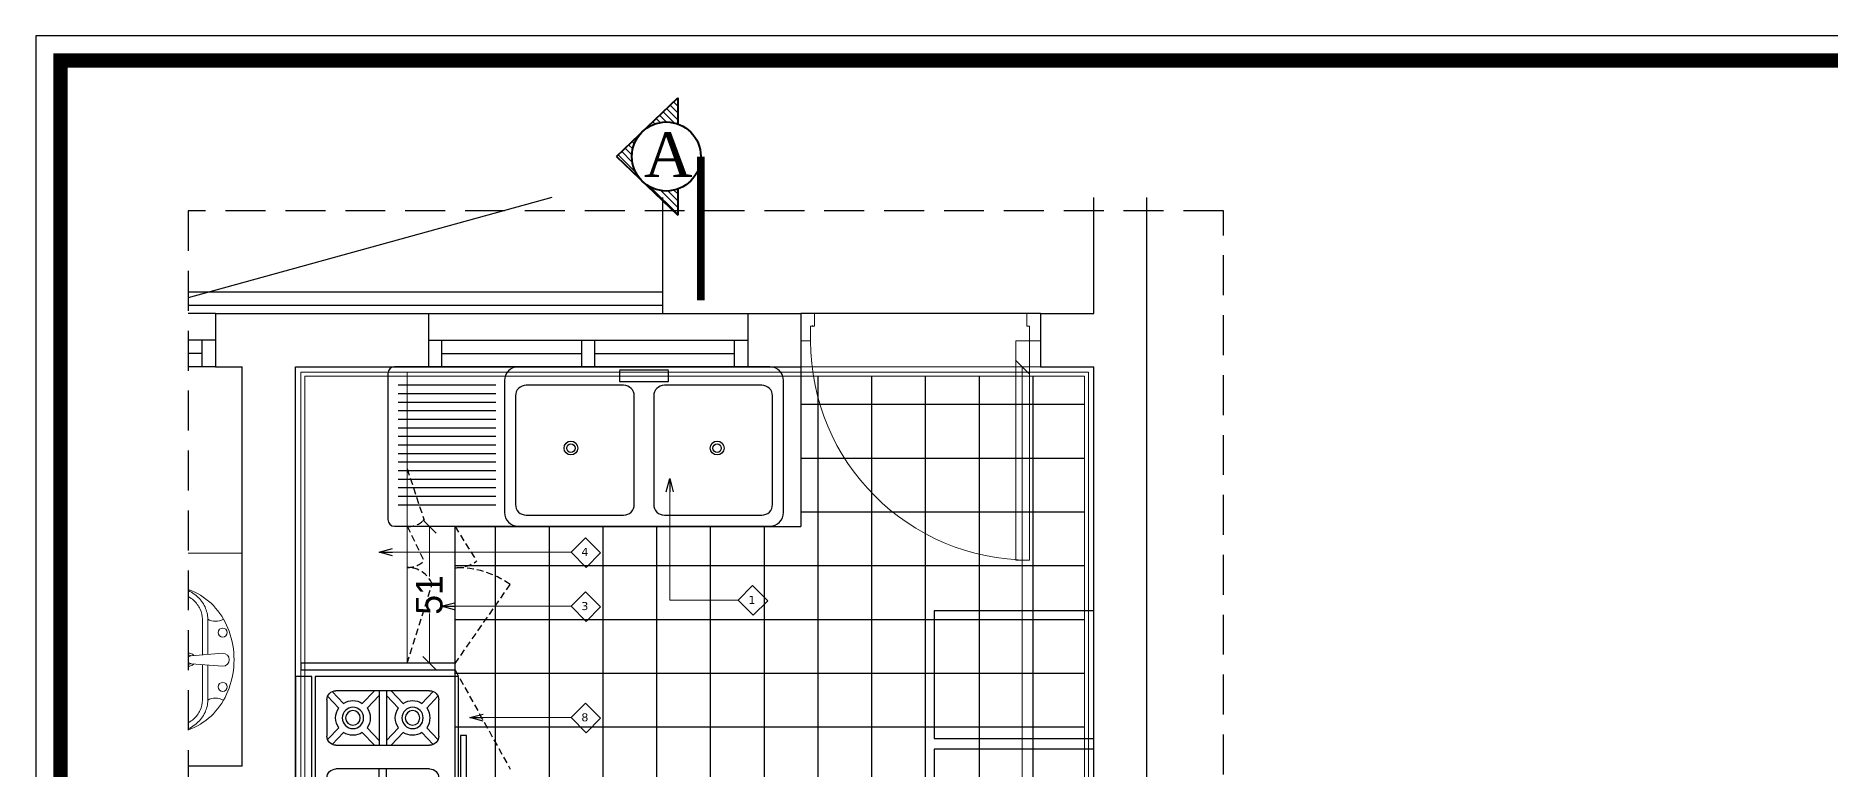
# Model space of a CAD drawing. Header units: centimetres. Extents: x 7997 to 116674, y 1017 to 13844.
# Drawn here: x 53387 to 54061, y 10497 to 10772 of the extents above; entities that cross this region are included whole.
import ezdxf
from ezdxf.xclip import XClip

# ---------------------------------------------------------------- set-up
doc = ezdxf.new("R2010")
doc.units = ezdxf.units.CM
doc.header["$LTSCALE"] = 200
doc.header["$XCLIPFRAME"] = 0
doc.header["$PDMODE"] = 2
for name, pattern in [('A-106-Typical Floor Plan$0$HIDDEN', [0.375, 0.25, -0.125]), ('CENTER2', [1.125, 0.75, -0.125, 0.125, -0.125]), ('DASHED', [0.75, 0.5, -0.25]), ('HIDDEN', [0.375, 0.25, -0.125])]:
    doc.linetypes.add(name, pattern=pattern)
for name, color, linetype in [('AFP-HATCH-TILES', 251, 'Continuous'), ('AFP-KITCHEN-CUPBOARD', 11, 'Continuous'), ('ARCH-TEXT', 6, 'Continuous'), ('AXIS', 9, 'CENTER2'), ('BATH-FUR', 8, 'Continuous'), ('DIM', 11, 'Continuous'), ('STEPS', 7, 'Continuous'), ('TXT', 6, 'Continuous'), ('WINDOR', 6, 'Continuous'), ('Z-RUBBER', 8, 'Continuous')]:
    doc.layers.add(name, color=color, linetype=linetype)
for name, color, linetype, lineweight in [('FIXTURE', 6, 'Continuous', 13), ('HA', 251, 'Continuous', 0), ('HAT', 8, 'Continuous', 9), ('Layer1', 67, 'Continuous', 9), ('PLAN', 7, 'Continuous', 40), ('TEXT', 6, 'Continuous', 18), ('WALL', 3, 'Continuous', 25)]:
    doc.layers.add(name, color=color, linetype=linetype, lineweight=lineweight)
doc.styles.add('ROMAND', font='times.ttf')
doc.styles.add('sheet notes', font='verdana.ttf')
doc.styles.add('T2', font='')
doc.styles.get('T2').set_extended_font_data('Elisia')
doc.dimstyles.new('NORMAL-1', dxfattribs={"dimtxt": 10, "dimasz": 5, "dimexe": 5, "dimexo": 5, "dimgap": 1, "dimtad": 0, "dimdec": 0, "dimdsep": 46, "dimtxsty": 'T2', "dimblk1": 'OBLIQUE', "dimblk2": 'OBLIQUE', "dimsah": 1, "dimcen": 0.09, "dimclrd": 4, "dimclre": 4, "dimclrt": 6, "dimadec": 0, "dimazin": 0, "dimtfac": 1, "dimtdec": 0, "dimtofl": 0, "dimtmove": 1, "dimatfit": 3, "dimldrblk": 'OPEN30', "dimfxl": 0, "dimtolj": 1, "dimtzin": 0, "dimlwd": 5, "dimlwe": 5, "dimarcsym": 0})

# ---------------------------------------------------------------- blocks, each defined once
blk = doc.blocks.new('A$C397E50C8')
at = {"layer": 'Layer1', "color": 8}
for p, q in [((0.8, 0.514), (0.8, 0.114)), ((0.385, 0.3222), (0.3755, 0.441)), ((0.415, 0.3222), (0.4245, 0.441)), ((0.38, 0.3845), (0.2477, 0.3845)), ((0.38, 0.3645), (0.2477, 0.3645)), ((0.42, 0.3845), (0.5523, 0.3845)), ((0.42, 0.3645), (0.5523, 0.3645)), ((0, 0.114), (0.1875, 0.114)), ((0.6161, 0.114), (0.8, 0.114))]:
    blk.add_line(p, q, dxfattribs=at)
for centre in [(0.298, 0.441), (0.502, 0.441)]:
    blk.add_circle(centre, 0.017, dxfattribs=at)
for centre, radius, start, end in [((0.4, 0.1673), 0.3162, 90, 109.70148), ((0.4, 0.1673), 0.3162, 70.29852, 90), ((0.3647, 0.2308), 0.2423, 130.84289, 154.3988), ((0.3861, 0.2061), 0.275, 109.70148, 130.84289), ((0.1998, 0.4137), 0.0561, 328.59266, 32.08043), ((0.4, 0.441), 0.0245, 0, 180), ((0.4139, 0.2061), 0.275, 49.15711, 70.29852), ((0.6002, 0.4137), 0.0561, 147.91957, 211.40734), ((0.4353, 0.2308), 0.2423, 25.6012, 49.15711), ((0.2652, 0.2527), 0.1381, 138.55701, 159.91096), ((0.2545, 0.2621), 0.1239, 115.13235, 138.55701), ((0.2545, 0.2621), 0.1039, 115.13235, 138.55701), ((0.2477, 0.2766), 0.1079, 90, 115.13235), ((0.2477, 0.2766), 0.0879, 90, 115.13235), ((0.5523, 0.2766), 0.1079, 64.86765, 90), ((0.5523, 0.2766), 0.0879, 64.86765, 90), ((0.5455, 0.2621), 0.1039, 41.44299, 64.86765), ((0.5455, 0.2621), 0.1239, 41.44299, 64.86765), ((0.5348, 0.2527), 0.1381, 20.08904, 41.44299), ((0.3317, 0.2466), 0.2057, 154.3988, 180), ((0.2818, 0.2466), 0.1558, 159.91096, 180), ((0.2818, 0.2466), 0.1358, 159.91096, 180), ((0.2652, 0.2527), 0.1181, 138.55701, 159.91096), ((0.4, 0.314), 0.0245, 130.14832, 49.85168), ((0.4, 0.314), 0.017, 151.51997, 28.48002), ((0.4, 0.3234), 0.015, 184.59567, 355.40434), ((0.5348, 0.2527), 0.1181, 20.08904, 41.44299), ((0.5182, 0.2466), 0.1358, 0, 20.08904), ((0.4683, 0.2466), 0.2057, 0, 25.6012), ((0.5182, 0.2466), 0.1558, 0, 20.08904), ((0.298, 0.2466), 0.172, 180, 207.70478), ((0.298, 0.2466), 0.152, 180, 207.70478), ((0.502, 0.2466), 0.152, 332.29522, 0), ((0.502, 0.2466), 0.172, 332.29522, 0), ((0.39, 0.3175), 0.2871, 211.69663, 225.14353), ((0.3472, 0.2725), 0.2075, 207.70478, 231.7336), ((0.4528, 0.2725), 0.2075, 308.2664, 332.29522), ((0.4528, 0.2725), 0.2275, 315.86274, 332.29522), ((0.39, 0.3175), 0.2871, 225.14353, 230.60338), ((0.3551, 0.2568), 0.2183, 227.55361, 253.31704), ((0.3792, 0.313), 0.2592, 231.7336, 251.90613), ((0.4208, 0.313), 0.2592, 288.09387, 308.2664), ((0.4208, 0.313), 0.2792, 288.09387, 308.2664), ((0.4528, 0.2725), 0.2275, 308.2664, 315.86274), ((0.39, 0.3175), 0.2871, 249.6954, 271.43357), ((0.4, 0.3768), 0.3263, 251.90613, 270), ((0.4, 0.3768), 0.3463, 269.53137, 270), ((0.4, 0.3768), 0.3263, 270, 288.09387), ((0.4, 0.3768), 0.3463, 270, 288.09387)]:
    blk.add_arc(centre, radius, start, end, dxfattribs=at)
blk = doc.blocks.new('A$C414D25BB')
at = {"layer": 'Z-RUBBER', "ltscale": 0.05}
h = blk.add_hatch(dxfattribs=at)
h.set_pattern_fill('ANSI31', color=256, style=0)
h.set_pattern_definition([(45, (-21734.0303, -7392.24753), (-0.08838834765, 0.08838834765), [])])
h.paths.add_polyline_path([(0.114, 0.0618, -5.138733), (0.1155, 0.0618), (0.1155, 0.0603), (0.1162, 0.0603), (0.1155, 0.0581), (0.1162, 0.0581), (0.1147, 0.0556), (0.1132, 0.0581), (0.114, 0.0581), (0.1132, 0.0603), (0.114, 0.0603)])
at = {"layer": 'FIXTURE'}
for p, q in [((0.8572, 0.9156), (0.8572, 0.1156)), ((0.9072, 0.9156), (0.8572, 0.9156)), ((0.9072, 0.1156), (0.9072, 0.9156)), ((0.1072, 0.1156), (0.0722, 0.1156)), ((0.0722, 0.1156), (0.0722, 0.0156)), ((0.1072, 0.1156), (0.1072, 0.0616)), ((0.8572, 0.1156), (0.9072, 0.1156)), ((0.9072, 0.1156), (0.9472, 0.1156)), ((0.9072, 0.1156), (0.9072, 0.0616)), ((0.9472, 0.1156), (0.9472, 0.0156)), ((0.1222, 0.0156), (0.0722, 0.0156)), ((0.1192, 0.0616), (0.1072, 0.0616)), ((0.1122, 0.0616), (0.1222, 0.0616)), ((0.1222, 0.0616), (0.1222, 0.0156)), ((0.9072, 0.0616), (0.8972, 0.0616)), ((0.8972, 0.0616), (0.8972, 0.0156)), ((0.8972, 0.0156), (0.9472, 0.0156))]:
    blk.add_line(p, q, dxfattribs=at)
blk.add_lwpolyline([(0.9055, 0.0616), (0.904, 0.0616)], dxfattribs=at)
blk.add_arc((0.9072, 0.1156), 0.8, 90, 180, dxfattribs=at)
blk = doc.blocks.new('A$C5D3D63B8')
at = {"layer": 'BATH-FUR', "linetype": 'Continuous'}
for p, q in [((0.5741, 1.4871), (0.025, 1.4871)), ((0, 1.4621), (0, 0.0514)), ((0.0795, 1.0817), (0.0795, 1.4491)), ((0.1117, 1.0817), (0.1117, 1.4491)), ((0.1439, 1.0817), (0.1439, 1.4491)), ((0.176, 1.0817), (0.176, 1.4491)), ((0.2082, 1.0817), (0.2082, 1.4491)), ((0.2403, 1.0817), (0.2403, 1.4491)), ((0.2725, 1.0817), (0.2725, 1.4491)), ((0.3046, 1.0817), (0.3046, 1.4491)), ((0.3368, 1.0817), (0.3368, 1.4491)), ((0.3689, 1.0817), (0.3689, 1.4491)), ((0.4011, 1.0817), (0.4011, 1.4491)), ((0.4332, 1.0817), (0.4332, 1.4491)), ((0.4654, 1.0817), (0.4654, 1.4491)), ((0.4975, 1.0817), (0.4975, 1.4491)), ((0.5297, 1.0817), (0.5297, 1.4491)), ((0.5991, 0.0514), (0.5991, 1.4621)), ((0.5477, 1.0493), (0.0514, 1.0493)), ((0.0416, 0.9673), (0.0416, 0.6014)), ((0.4894, 1.0077), (0.082, 1.0077)), ((0.5298, 0.6014), (0.5298, 0.9673)), ((0.5835, 0.6173), (0.5437, 0.6173)), ((0.5437, 0.6173), (0.5437, 0.432)), ((0.587, 0.6173), (0.587, 0.432)), ((0.082, 0.561), (0.4894, 0.561)), ((0.4894, 0.4883), (0.082, 0.4883)), ((0.0416, 0.4479), (0.0416, 0.082)), ((0.5298, 0.082), (0.5298, 0.4479)), ((0.5437, 0.432), (0.5835, 0.432)), ((0.082, 0.0416), (0.4894, 0.0416)), ((0.0514, 0), (0.5477, 0))]:
    blk.add_line(p, q, dxfattribs=at)
for centre, radius in [((0.2938, 0.7993), 0.026), ((0.2935, 0.7991), 0.0159), ((0.2938, 0.2499), 0.026), ((0.2935, 0.2502), 0.0159)]:
    blk.add_circle(centre, radius, dxfattribs=at)
for centre, radius, start, end in [((0.025, 1.4621), 0.025, 90, 180), ((0.5741, 1.4621), 0.025, 0, 90), ((0.0514, 0.9978), 0.0514, 90, 180), ((0.5477, 0.9978), 0.0514, 360, 90), ((0.082, 0.9673), 0.0404, 90, 180), ((0.4894, 0.9673), 0.0404, 0, 90), ((0.082, 0.6014), 0.0404, 180, 270), ((0.4894, 0.6014), 0.0404, 270, 0), ((0.082, 0.4479), 0.0404, 90, 180), ((0.4894, 0.4479), 0.0404, 0, 90), ((0.082, 0.082), 0.0404, 180, 270), ((0.4894, 0.082), 0.0404, 270, 0), ((0.0514, 0.0514), 0.0514, 180, 270), ((0.5477, 0.0514), 0.0514, 270, 0)]:
    blk.add_arc(centre, radius, start, end, dxfattribs=at)
blk = doc.blocks.new('A$C4E47036A')
at = {"layer": 'BATH-FUR', "linetype": 'Continuous'}
for p, q in [((-33.62, -1.65), (-33.62, 34.3)), ((-33.62, 34.3), (-31.16, 34.3)), ((-31.16, 34.3), (-31.16, -1.65)), ((-30.66, -1.65), (-30.66, 34.29)), ((-30.66, 34.29), (-9.09, 34.29)), ((-9.08, 34.29), (-9.08, -1.65)), ((-28.89, 30.81), (-28.89, 25.37)), ((-28.79, 31.35), (-27.1, 29.59)), ((-28.09, 32.06), (-26.38, 30.28)), ((-13.44, 32.18), (-27.52, 32.18)), ((-23.56, 30.28), (-21.73, 32.18)), ((-22.84, 29.59), (-21.04, 31.46)), ((-21.04, 32.18), (-21.04, 24.01)), ((-19.93, 32.11), (-19.93, 23.94)), ((-18.14, 29.59), (-19.93, 31.46)), ((-17.42, 30.28), (-19.24, 32.18)), ((-12.89, 32.06), (-14.6, 30.28)), ((-12.19, 31.35), (-13.88, 29.59)), ((-12.07, 25.37), (-12.07, 30.81)), ((-28.79, 24.84), (-27.09, 26.6)), ((-28.09, 24.12), (-26.37, 25.91)), ((-23.56, 25.91), (-21.73, 24)), ((-22.84, 26.6), (-21.04, 24.73)), ((-18.14, 26.6), (-19.93, 24.73)), ((-17.41, 25.91), (-19.25, 24)), ((-12.89, 24.12), (-14.6, 25.91)), ((-12.19, 24.84), (-13.88, 26.6)), ((-8.81, 7.21), (-8.81, 25.47)), ((-8.81, 25.47), (-7.91, 25.47)), ((-7.91, 25.47), (-7.91, 7.21)), ((-27.52, 24), (-13.44, 24)), ((-28.89, 13.63), (-28.89, 19.06)), ((-21.04, 20.4), (-21.04, 17.94)), ((-19.94, 20.45), (-19.94, 17.94)), ((-26.39, 16.93), (-28.89, 16.93)), ((-26.39, 16.94), (-26.39, 15.75)), ((-15.57, 17.94), (-25.39, 17.94)), ((-14.57, 15.75), (-14.57, 16.94)), ((-14.57, 16.93), (-12.07, 16.93)), ((-26.39, 15.76), (-28.89, 15.76)), ((-25.39, 14.75), (-15.57, 14.75)), ((-21.04, 14.75), (-21.04, 12.23)), ((-19.94, 14.75), (-19.94, 12.23)), ((-14.57, 15.76), (-12.07, 15.76)), ((-13.44, 12.25), (-27.52, 12.25)), ((-28.09, 8.57), (-26.37, 6.78)), ((-27.52, 8.69), (-13.44, 8.69)), ((-23.56, 6.78), (-21.73, 8.69)), ((-21.04, 0.51), (-21.04, 8.68)), ((-19.93, 0.58), (-19.93, 8.75)), ((-17.41, 6.78), (-19.25, 8.69)), ((-12.89, 8.57), (-14.6, 6.78)), ((-28.89, 1.88), (-28.89, 7.32)), ((-28.79, 7.85), (-27.09, 6.09)), ((-22.84, 6.09), (-21.04, 7.96)), ((-18.14, 6.09), (-19.93, 7.96)), ((-12.19, 7.85), (-13.88, 6.09)), ((-12.07, 7.32), (-12.07, 1.88)), ((-7.91, 7.21), (-8.81, 7.21)), ((-28.79, 1.34), (-27.1, 3.1)), ((-22.84, 3.1), (-21.04, 1.23)), ((-18.14, 3.1), (-19.93, 1.23)), ((-12.19, 1.34), (-13.88, 3.1)), ((-28.09, 0.63), (-26.38, 2.41)), ((-13.44, 0.51), (-27.52, 0.51)), ((-23.56, 2.41), (-21.73, 0.51)), ((-17.42, 2.41), (-19.24, 0.51)), ((-12.89, 0.63), (-14.6, 2.41)), ((-31.16, -1.65), (-33.62, -1.65)), ((-9.09, -1.65), (-30.66, -1.65)), ((-9.09, -1.65), (-30.66, -1.65))]:
    blk.add_line(p, q, dxfattribs=at)
blk.add_lwpolyline([(-13.44, 12.25, 0.414214), (-12.07, 13.63), (-12.07, 19.06, 0.414214), (-13.44, 20.44), (-27.52, 20.44, 0.414214), (-28.89, 19.06)], format="xyb", dxfattribs=at)
for centre, radius in [((-24.97, 28.1), 1.6), ((-16.01, 28.1), 1.6), ((-24.97, 28.1), 1.1), ((-16.01, 28.1), 1.1), ((-24.97, 4.59), 1.6), ((-24.97, 4.59), 1.1), ((-16.01, 4.59), 1.6), ((-16.01, 4.59), 1.1)]:
    blk.add_circle(centre, radius, dxfattribs=at)
for centre, radius, start, end in [((-27.52, 30.81), 1.37, 90, 180), ((-24.97, 28.1), 2.6, 57.1839, 122.7797), ((-16.01, 28.1), 2.6, 57.2203, 122.8161), ((-13.44, 30.81), 1.37, 0, 90), ((-24.97, 28.1), 2.6, 144.9426, 215.1537), ((-24.97, 28.1), 2.6, 324.9426, 35.0209), ((-16.01, 28.1), 2.6, 144.9791, 215.0574), ((-16.01, 28.1), 2.6, 324.8463, 35.0574), ((-27.52, 25.37), 1.37, 180, 270), ((-24.97, 28.1), 2.6, 237.3167, 302.7797), ((-16.01, 28.1), 2.6, 237.2203, 302.6833), ((-13.44, 25.37), 1.37, 270, 0), ((-25.39, 16.94), 1, 90, 180), ((-15.57, 16.94), 1, 0, 90), ((-27.52, 13.63), 1.37, 180, 270), ((-25.39, 15.75), 1, 180, 270), ((-15.57, 15.75), 1, 270, 0), ((-27.52, 7.32), 1.37, 90, 180), ((-13.44, 7.32), 1.37, 0, 90), ((-24.97, 4.59), 2.6, 144.8463, 215.0574), ((-24.97, 4.59), 2.6, 57.2203, 122.6833), ((-24.97, 4.59), 2.6, 324.9791, 35.0574), ((-16.01, 4.59), 2.6, 144.9426, 215.0209), ((-16.01, 4.59), 2.6, 57.3167, 122.7797), ((-16.01, 4.59), 2.6, 324.9426, 35.1537), ((-27.52, 1.88), 1.37, 180, 270), ((-24.97, 4.59), 2.6, 237.2203, 302.8161), ((-16.01, 4.59), 2.6, 237.1839, 302.7797), ((-13.44, 1.88), 1.37, 270, 0)]:
    blk.add_arc(centre, radius, start, end, dxfattribs=at)
blk = doc.blocks.new('GF')
at = {"layer": 'BATH-FUR', "ltscale": 2}
for p, q in [((-530, -135), (-530, -195)), ((-660, -195), (-530, -195)), ((-660, -503.96), (-660, -195))]:
    blk.add_line(p, q, dxfattribs=at)
at = {"layer": 'HAT', "linetype": 'DASHED', "ltscale": 0.15}
blk.add_line((-530, -135), (-440, -135), dxfattribs=at)
at = {"layer": 'STEPS'}
for p, q in [((-582, -5), (-582, -115)), ((-440, -115), (-530, -115))]:
    blk.add_line(p, q, dxfattribs=at)
blk.add_lwpolyline([(-782, -5), (-582, -60), (-782, -115)], dxfattribs=at)
at = {"layer": 'WALL'}
for p, q in [((-420, -115), (-420, -5)), ((-400, -570), (-400, -25)), ((-750, -115), (-670, -115)), ((-750, -115), (-750, -135)), ((-670, -115), (-670, -135)), ((-550, -115), (-550, -135)), ((-550, -115), (-530, -115)), ((-530, -115), (-530, -135)), ((-440, -115), (-440, -135)), ((-440, -115), (-420, -115)), ((-750, -135), (-740, -135)), ((-740, -285), (-740, -135)), ((-720, -135), (-670, -135)), ((-720, -570), (-720, -135)), ((-555, -135), (-530, -135)), ((-440, -135), (-420, -135)), ((-420, -570), (-420, -135)), ((-740, -285), (-790, -285))]:
    blk.add_line(p, q, dxfattribs=at)
at = {"layer": 'WALL', "color": 8, "ltscale": 0.001}
for p, q in [((-420, -226.63), (-480, -226.63)), ((-480, -226.63), (-480, -274.63)), ((-420, -274.63), (-420, -226.63)), ((-480, -274.63), (-420, -274.63)), ((-420, -278.63), (-480, -278.63)), ((-480, -278.63), (-480, -326.63)), ((-420, -326.63), (-420, -278.63))]:
    blk.add_line(p, q, dxfattribs=at)
at = {"layer": 'WINDOR'}
for p, q in [((-582, -107), (-782, -107)), ((-582, -112), (-782, -112)), ((-750, -115), (-810, -115)), ((-670, -115), (-550, -115)), ((-750, -125), (-810, -125)), ((-755, -135), (-755, -125)), ((-670, -125), (-550, -125)), ((-665, -135), (-665, -125)), ((-555, -135), (-555, -125)), ((-755, -130), (-801.99, -130)), ((-665, -130), (-612.5, -130)), ((-607.5, -130), (-555, -130)), ((-750, -135), (-810, -135)), ((-670, -135), (-550, -135))]:
    blk.add_line(p, q, dxfattribs=at)
for points in [[(-612.5, -125), (-612.5, -135)], [(-607.5, -135), (-607.5, -125)]]:
    blk.add_lwpolyline(points, dxfattribs=at)
at = {"layer": 'BATH-FUR', "ltscale": 2}
for name, p, xscale, yscale, zscale, rotation in [('A$C5D3D63B8', (-536.53, -194.88), 100, 100, 100, 90), ('A$C4E47036A', (-635.95, -255.4), -2.500000037252903, 2.500000037252903, 2.500000037252903, 180)]:
    blk.add_blockref(name, p, dxfattribs=dict(at, xscale=xscale, yscale=yscale, zscale=zscale, rotation=rotation))
at = {"layer": 'WALL', "color": 0, "xscale": -102.8571428731084, "yscale": 102.8571428731084, "zscale": 102.8571428731084, "rotation": 180}
blk.add_blockref('A$C414D25BB', (-537.43, -113.39), dxfattribs=at)
at = {"layer": 'WALL', "xscale": -100, "yscale": 100, "zscale": 100, "rotation": 270.0000002805219}
blk.add_blockref('A$C397E50C8', (-791.4, -285), dxfattribs=at)
blk = doc.blocks.new('_OBLIQUE')
at = {"color": 0, "linetype": 'ByBlock'}
blk.add_line((-0.5, -0.5), (0.5, 0.5), dxfattribs=at)
blk = doc.blocks.new('_Open30')
at = {"color": 0, "linetype": 'ByBlock', "lineweight": -2}
for p, q in [((-1, 0.27), (0, 0)), ((0, 0), (-1, -0.27)), ((0, 0), (-1, 0))]:
    blk.add_line(p, q, dxfattribs=at)
blk = doc.blocks.new('*D382')
at = {"layer": 'Defpoints', "color": 0, "transparency": 16777216}
for p in [(53541.93, 10587.78), (53534.78, 10536.43), (53541.93, 10536.43)]:
    blk.add_point(p, dxfattribs=at)
at = {"layer": 'HAT', "color": 4, "lineweight": 5, "transparency": 16777216}
for p, q in [((53536.93, 10587.78), (53529.78, 10587.78)), ((53534.78, 10587.78), (53534.78, 10569.05)), ((53534.78, 10536.43), (53534.78, 10555.15)), ((53536.93, 10536.43), (53529.78, 10536.43))]:
    blk.add_line(p, q, dxfattribs=at)
at = {"layer": 'HAT', "color": 4, "lineweight": 5, "transparency": 16777216, "xscale": 5, "yscale": 5, "zscale": 5}
for p, rotation in [((53534.78, 10587.78), 90), ((53534.78, 10536.43), 270)]:
    blk.add_blockref('_OBLIQUE', p, dxfattribs=dict(at, rotation=rotation))
at = {"layer": 'HAT', "color": 6, "transparency": 16777216, "insert": (53534.78, 10562.1), "char_height": 10, "attachment_point": 5, "rotation": 90, "style": 'T2'}
blk.add_mtext('\\A1;51', dxfattribs=at)
blk = doc.blocks.new('*D494')
at = {"layer": 'Defpoints', "color": 0, "transparency": 16777216}
for p in [(53757.6, 10647.78), (53784.43, 10647.78), (53784.43, 10212.78)]:
    blk.add_point(p, dxfattribs=at)
at = {"layer": 'DIM', "color": 4, "lineweight": 5, "transparency": 16777216}
for p, q in [((53757.95, 10647.78), (53752.6, 10647.78)), ((53757.6, 10647.78), (53757.6, 10444.13)), ((53757.6, 10212.78), (53757.6, 10416.42)), ((53757.95, 10212.78), (53752.6, 10212.78))]:
    blk.add_line(p, q, dxfattribs=at)
at = {"layer": 'DIM', "color": 4, "lineweight": 5, "transparency": 16777216, "xscale": 5, "yscale": 5, "zscale": 5}
for p, rotation in [((53757.6, 10647.78), 90), ((53757.6, 10212.78), 270)]:
    blk.add_blockref('_OBLIQUE', p, dxfattribs=dict(at, rotation=rotation))
at = {"layer": 'DIM', "color": 6, "transparency": 16777216, "insert": (53757.6, 10430.28), "char_height": 10, "attachment_point": 5, "rotation": 90, "style": 'T2'}
blk.add_mtext('\\A1;435', dxfattribs=at)
blk = doc.blocks.new('08-TITLE SHEET-selattin', base_point=(45714.8, -203081.4))
at = {"color": 0}
blk.add_lwpolyline([(51244.8, -203081.4), (45714.8, -203081.4), (45714.8, -206921.4), (51244.8, -206921.4)], close=True, dxfattribs=at)
at = {"color": 0, "linetype": 'ByBlock', "const_width": 17}
blk.add_lwpolyline([(45744.3, -206891.9), (51215.3, -206891.9), (51215.3, -203110.8), (45744.3, -203110.8)], close=True, dxfattribs=at)
at = {"layer": 'HA', "ltscale": 1.2}
blk.add_lwpolyline([(45714.8, -203081.4), (51244.8, -203081.4), (51244.8, -206921.4), (45714.8, -206921.4)], close=True, dxfattribs=at)

msp = doc.modelspace()

# ---------------------------------------------------------------- linework, layer by layer
at = {"layer": 'PLAN', "linetype": 'Continuous'}
for p, q in [((53605.0504, 10726.7798), (53628.0904, 10748.7895)), ((53628.0904, 10748.7895), (53628.0904, 10739.0231))]:
    msp.add_line(p, q, dxfattribs=at)

# ---------------------------------------------------------------- block references
at = {"layer": 'DIM'}
ref = msp.add_blockref('GF', (54204.4302, 10782.7762), dxfattribs=at)
XClip(ref).set_block_clipping_path([(-760.3376877732, -620.6045890006), (-371.2361026382, -71.4498256379)])

# ---------------------------------------------------------------- texts
at = {"layer": 'ARCH-TEXT', "lineweight": -3, "style": 'ROMAND'}
msp.add_text('A', height=16.7344, dxfattribs=at).set_placement((53615.4414, 10719.1248))

# ---------------------------------------------------------------- next in the draw order: hatches: boundary and pattern name
at = {"layer": 'AFP-HATCH-TILES'}
h = msp.add_hatch(dxfattribs=at)
h.set_pattern_fill('_USER', color=251, scale=20.2, angle=270, style=0, double=1, pattern_type=0)
h.set_pattern_definition([(270, (11624.466, -5950.51), (20.2, -4e-15), []), (0, (11624.466, -5950.51), (0, 20.2), [])])
h.paths.add_polyline_path([(53780.9302, 10644.2762), (53674.4302, 10644.2762), (53674.4302, 10587.7762), (53544.4302, 10587.7762), (53544.4302, 10216.2762), (53780.9302, 10216.2762)])
at = {"layer": 'TXT'}
h = msp.add_hatch(dxfattribs=at)
h.set_pattern_fill('ANSI31', color=256, scale=5.7375, angle=990, style=0)
h.set_pattern_definition([(135, (54749.2514, 9728.4856), (-1.2678204, -1.2678204), [])])
h.paths.add_polyline_path([(53623.8291, 10713.8188, 0.08394009), (53628.0904, 10714.5393), (53628.0904, 10704.7701), (53605.0504, 10726.7798), (53628.0904, 10748.7895), (53628.0904, 10739.0231, 0.08394009), (53623.8291, 10739.7436, 1.00000012)])

# ---------------------------------------------------------------- next in the draw order: linework, layer by layer
at = {"linetype": 'Continuous'}
msp.add_lwpolyline([(53386.8978, 9562.4841), (55128.8478, 9562.4841), (55128.8478, 10772.0841), (53386.8978, 10772.0841)], close=True, dxfattribs=at)
at = {"layer": 'AFP-KITCHEN-CUPBOARD', "linetype": 'HIDDEN', "ltscale": 7}
msp.add_lwpolyline([(53486.4302, 10536.4266), (53486.4302, 10533.9266), (53544.4302, 10533.9266), (53544.4302, 10536.4266)], close=True, dxfattribs=at)
at = {"layer": 'AXIS', "linetype": 'Continuous', "ltscale": 0.5, "const_width": 3}
msp.add_lwpolyline([(53636.7914, 10726.7812), (53636.7914, 10672.7762)], dxfattribs=at)
at = {"layer": 'HAT'}
msp.add_line((53526.4302, 10536.4266), (53526.4302, 10645.7762), dxfattribs=at)
for points in [[(53484.4302, 10212.7762), (53784.4302, 10212.7762), (53784.4302, 10647.7762), (53484.4302, 10647.7762)], [(53486.4302, 10214.7762), (53782.4302, 10214.7762), (53782.4302, 10645.7762), (53486.4302, 10645.7762)], [(53487.9302, 10216.2762), (53780.9302, 10216.2762), (53780.9302, 10644.2762), (53487.9302, 10644.2762)], [(53780.9302, 10644.2762), (53674.4302, 10644.2762), (53674.4302, 10587.7762), (53544.4302, 10587.7762), (53544.4302, 10216.2762), (53780.9302, 10216.2762)]]:
    msp.add_lwpolyline(points, close=True, dxfattribs=at)
at = {"layer": 'PLAN', "linetype": 'Continuous'}
for p in [(53605.0504, 10726.7798), (53628.0904, 10714.5393)]:
    msp.add_line(p, (53628.0904, 10704.7701), dxfattribs=at)
msp.add_circle((53623.8291, 10726.7812), 12.9624, dxfattribs=at)
at = {"layer": 'WALL', "color": 8, "linetype": 'A-106-Typical Floor Plan$0$HIDDEN', "ltscale": 0.05}
for p, q in [((53526.4302, 10609.5015, 0), (53532.7742, 10590.2437, 0)), ((53526.4302, 10587.869, 0), (53532.7292, 10574.8868, 0)), ((53544.4302, 10587.7762), (53552.5417, 10574.794)), ((53526.4302, 10536.4266), (53535.8257, 10566.115, 0)), ((53544.4302, 10536.3338, 0), (53565.1539, 10566.0222)), ((53544.4302, 10533.9266, 0), (53565.1539, 10496.6769))]:
    msp.add_line(p, q, dxfattribs=at)
at = {"layer": 'WALL', "color": 8, "linetype": 'A-106-Typical Floor Plan$0$HIDDEN', "ltscale": 0.3}
msp.add_lwpolyline([(53444.0925, 10157.1716), (53833.1941, 10157.1716), (53833.1941, 10706.3264), (53444.0925, 10706.3264)], close=True, dxfattribs=at)
at = {"layer": 'WALL', "elevation": 0}
for points in [[(53588.0024, 10578.1527), (53593.4557, 10583.606), (53599.1462, 10577.9154), (53593.693, 10572.4622)], [(53588.0024, 10557.8184), (53593.4557, 10563.2717), (53599.1462, 10557.5811), (53593.693, 10552.1279)], [(53588.0024, 10516.015), (53593.4557, 10521.4683), (53599.1462, 10515.7777), (53593.693, 10510.3244)]]:
    msp.add_lwpolyline(points, close=True, dxfattribs=at)
at = {"layer": 'WALL'}
msp.add_lwpolyline([(53650.7783, 10560.1429), (53656.2316, 10565.5961), (53661.9221, 10559.9055), (53656.4689, 10554.4523)], close=True, dxfattribs=at)
at = {"layer": 'WALL', "color": 8, "linetype": 'A-106-Typical Floor Plan$0$HIDDEN', "ltscale": 0.05}
for centre, radius, start, end in [((53526.6955, 10596.4875, 0), 8.714, 268.5516027, 314.2326461), ((53526.6505, 10581.1305, 0), 8.714, 268.5516027, 314.2326461), ((53544.7581, 10585.8148), 13.4923, 268.6076062, 305.2321963), ((53526.5068, 10562.3799, 0), 10.0396, 21.8412382, 90.4368081), ((53545.2679, 10537.8656), 34.4711, 54.7678037, 91.3923938)]:
    msp.add_arc(centre, radius, start, end, dxfattribs=at)

# ---------------------------------------------------------------- next in the draw order: block references
at = {"layer": 'DIM', "color": 0, "linetype": 'Continuous', "xscale": 0.3149999999999982, "yscale": 0.3149999999999982, "zscale": 0.3149999999999982}
msp.add_blockref('08-TITLE SHEET-selattin', (53386.8978, 10772.0841), dxfattribs=at)

# ---------------------------------------------------------------- next in the draw order: texts
at = {"layer": 'TEXT', "style": 'sheet notes'}
for s, p in [('4', (53591.8952, 10576.7572, 0)), ('3', (53591.8952, 10556.4229, 0)), ('1', (53654.6711, 10558.7474)), ('8', (53591.8952, 10514.6195, 0))]:
    msp.add_text(s, height=3.0068, dxfattribs=at).set_placement(p)

# ---------------------------------------------------------------- next in the draw order: dimensions: what is measured, and where the dimension line sits
at = {"layer": 'DIM'}
dim = msp.add_linear_dim(base=(53757.5975, 10647.7762), p1=(53784.4302, 10212.7762), p2=(53784.4302, 10647.7762), angle=90, dimstyle='NORMAL-1', override={"dimfxl": 0.35, "dimfxlon": 1}, dxfattribs=at)
dim.commit()
dim.dimension.update_dxf_attribs({"geometry": '*D494', "text_midpoint": (53757.5975, 10430.2762)})
at = {"layer": 'HAT'}
dim = msp.add_linear_dim(base=(53534.783, 10536.4266), p1=(53541.9302, 10587.7762), p2=(53541.9302, 10536.4266), angle=90, dimstyle='NORMAL-1', dxfattribs=at)
dim.commit()
dim.dimension.update_dxf_attribs({"geometry": '*D382', "text_midpoint": (53534.783, 10562.1014)})

# ---------------------------------------------------------------- next in the draw order: leaders
for points in [[(53625.1005, 10605.8108), (53625.1005, 10560.1429), (53650.7783, 10560.1429)], [(53515.9116, 10578.1527, 0), (53588.0024, 10578.1527, 0)], [(53539.227, 10557.8184, 0), (53588.0024, 10557.8184, 0)], [(53549.9806, 10516.015, 0), (53588.0024, 10516.015, 0)]]:
    msp.add_leader(points, dimstyle='NORMAL-1', override={"dimgap": 1, "dimtad": 0, "dimfxl": 4, "dimfxlon": 1}, dxfattribs=at)

doc.saveas('drawing.dxf')
